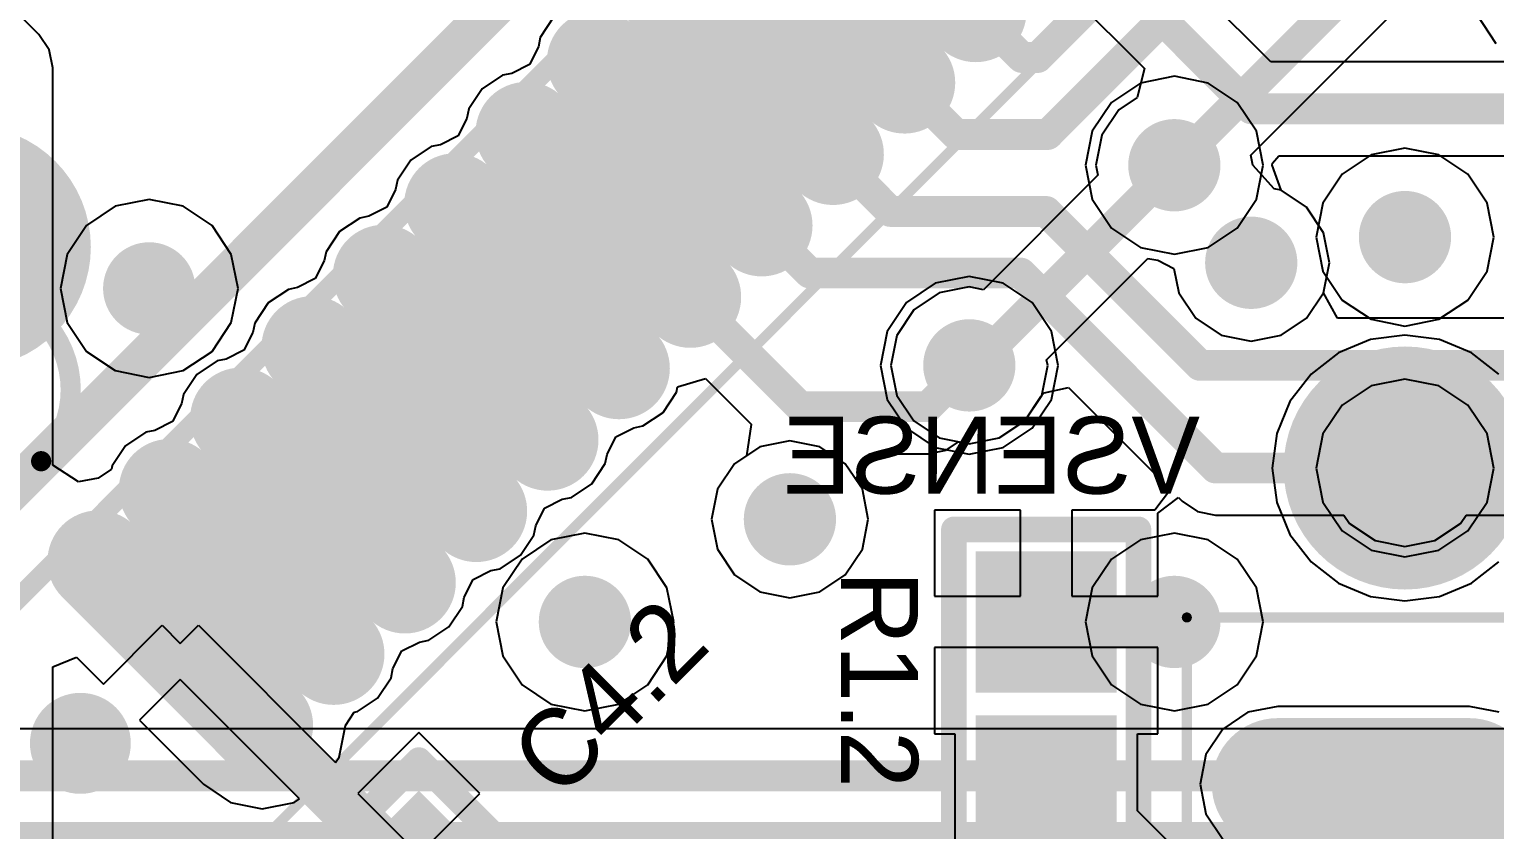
# Model space of a CAD drawing. Header units: millimetres. Extents: x 0.3 to 2.93, y 1.33 to 2.08.
# Drawn here: x 1.0216 to 1.3075, y 1.4695 to 1.6255 of the extents above; entities that cross this region are included whole.
import ezdxf

# ---------------------------------------------------------------- set-up
doc = ezdxf.new("R2010")
doc.units = ezdxf.units.MM
doc.header["$MEASUREMENT"] = 0
for name, color, linetype in [('BottomLayer', 5, 'Continuous'), ('BottomOverlay', 54, 'Continuous'), ('BottomPaste', 16, 'Continuous'), ('BottomSolder', 6, 'Continuous'), ('Mechanical13', 56, 'Continuous'), ('Mechanical15', 56, 'Continuous'), ('MidLayer1', 16, 'Continuous'), ('MidLayer2', 76, 'Continuous'), ('MultiLayer', 9, 'Continuous'), ('TopLayer', 1, 'Continuous'), ('TopOverlay', 2, 'Continuous'), ('TopPaste', 8, 'Continuous'), ('TopSolder', 216, 'Continuous'), ('ViaHoleLayer', 16, 'Continuous')]:
    doc.layers.add(name, color=color, linetype=linetype)

# ---------------------------------------------------------------- blocks, each defined once
blk = doc.blocks.new('TSOP65P640X120_8N_87')
at = {"layer": 'Mechanical15', "const_width": 0.00197}
for points in [[(0.15256, 0.07087), (0.15256, -0.07087)], [(0.15256, -0.07087), (-0.15256, -0.07087)]]:
    blk.add_lwpolyline(points, dxfattribs=at)
at = {"layer": 'Mechanical15', "const_width": 0.000984}
blk.add_lwpolyline([(0.15207, -0.07087, 1), (0.15305, -0.07087, 1)], format="xyb", close=True, dxfattribs=at)
blk.add_lwpolyline([(0.15207, -0.07087, 1), (0.15305, -0.07087, 1)], format="xyb", close=True, dxfattribs=at)
at = {"layer": 'TopLayer', "const_width": 0.01772}
blk.add_lwpolyline([(0.09744, -0.03839), (0.13484, -0.03839)], dxfattribs=at)
at = {"layer": 'TopLayer', "const_width": 0.00886}
for points in [[(0.09301, -0.03839, 1), (0.10187, -0.03839, 1)], [(0.13041, -0.03839, 1), (0.13927, -0.03839, 1)]]:
    blk.add_lwpolyline(points, format="xyb", close=True, dxfattribs=at)
at = {"layer": 'TopPaste', "const_width": 0.01372}
blk.add_lwpolyline([(0.09744, -0.03839), (0.13484, -0.03839)], dxfattribs=at)
at = {"layer": 'TopPaste', "const_width": 0.00686}
for points in [[(0.09401, -0.03839, 1), (0.10087, -0.03839, 1)], [(0.13141, -0.03839, 1), (0.13827, -0.03839, 1)]]:
    blk.add_lwpolyline(points, format="xyb", close=True, dxfattribs=at)
at = {"layer": 'TopSolder', "const_width": 0.02572}
blk.add_lwpolyline([(0.09744, -0.03839), (0.13484, -0.03839)], dxfattribs=at)
at = {"layer": 'TopSolder', "const_width": 0.01286}
for points in [[(0.09101, -0.03839, 1), (0.10387, -0.03839, 1)], [(0.12841, -0.03839, 1), (0.14127, -0.03839, 1)]]:
    blk.add_lwpolyline(points, format="xyb", close=True, dxfattribs=at)
blk = doc.blocks.new('0402_89')
at = {"layer": 'TopLayer'}
for points in [[(-0.01181, -0.01181), (0.01181, -0.01181), (-0.01181, 0.01181), (0.01181, 0.01181)], [(0.02016, -0.01181), (0.04378, -0.01181), (0.02016, 0.01181), (0.04378, 0.01181)]]:
    blk.add_solid(points, dxfattribs=at)
at = {"layer": 'TopOverlay', "const_width": 0.005}
for points in [[(-0.018, 0.018), (-0.018, -0.018)], [(-0.018, 0.018), (0.05, 0.018)], [(0.05, 0.018), (0.05, -0.018)], [(-0.018, -0.018), (0.05, -0.018)]]:
    blk.add_lwpolyline(points, dxfattribs=at)
at = {"layer": 'TopOverlay', "const_width": 0.0025}
for points in [[(-0.01925, 0.018, 1), (-0.01675, 0.018, 1)], [(-0.01925, 0.018, 1), (-0.01675, 0.018, 1)], [(0.04875, 0.018, 1), (0.05125, 0.018, 1)], [(0.04875, 0.018, 1), (0.05125, 0.018, 1)], [(-0.01925, -0.018, 1), (-0.01675, -0.018, 1)], [(-0.01925, -0.018, 1), (-0.01675, -0.018, 1)], [(0.04875, -0.018, 1), (0.05125, -0.018, 1)], [(0.04875, -0.018, 1), (0.05125, -0.018, 1)]]:
    blk.add_lwpolyline(points, format="xyb", close=True, dxfattribs=at)
at = {"layer": 'TopPaste'}
for points in [[(-0.00981, -0.00981), (0.00981, -0.00981), (-0.00981, 0.00981), (0.00981, 0.00981)], [(0.02216, -0.00981), (0.04178, -0.00981), (0.02216, 0.00981), (0.04178, 0.00981)]]:
    blk.add_solid(points, dxfattribs=at)
at = {"layer": 'TopSolder'}
for points in [[(-0.01378, -0.01378), (0.01378, -0.01378), (-0.01378, 0.01378), (0.01378, 0.01378)], [(0.01819, -0.01378), (0.04575, -0.01378), (0.01819, 0.01378), (0.04575, 0.01378)]]:
    blk.add_solid(points, dxfattribs=at)
blk = doc.blocks.new('TSQFP50P900X900X160_48N_103')
at = {"layer": 'Mechanical13', "const_width": 0.00394}
blk.add_lwpolyline([(-0.1378, 0.1378), (-0.1378, -0.1378)], dxfattribs=at)
at = {"layer": 'Mechanical13'}
for points, const_width in [([(-0.08268, 0.10236, 1), (-0.12205, 0.10236, 1)], 0.00394), ([(-0.12303, 0.10236, 1), (-0.12106, 0.10236, 1)], 0.00197)]:
    blk.add_lwpolyline(points, format="xyb", close=True, dxfattribs=dict(at, const_width=const_width))
at = {"layer": 'Mechanical15', "const_width": 0.00197}
blk.add_lwpolyline([(-0.20472, 0.20472), (-0.20472, -0.20472)], dxfattribs=at)
at = {"layer": 'TopLayer', "const_width": 0.01181}
for points in [[(-0.18898, 0.10827), (-0.1437, 0.10827)], [(-0.18898, 0.08858), (-0.1437, 0.08858)], [(-0.18898, 0.0689), (-0.1437, 0.0689)], [(-0.18898, 0.04921), (-0.1437, 0.04921)], [(-0.18898, 0.02953), (-0.1437, 0.02953)], [(-0.18898, 0.00984), (-0.1437, 0.00984)], [(-0.18898, -0.00984), (-0.1437, -0.00984)], [(-0.18898, -0.02953), (-0.1437, -0.02953)], [(-0.18898, -0.04921), (-0.1437, -0.04921)], [(-0.18898, -0.0689), (-0.1437, -0.0689)], [(-0.18898, -0.08858), (-0.1437, -0.08858)]]:
    blk.add_lwpolyline(points, dxfattribs=at)
at = {"layer": 'TopLayer', "const_width": 0.00591}
for points in [[(-0.19193, 0.10827, 1), (-0.18602, 0.10827, 1)], [(-0.14665, 0.10827, 1), (-0.14075, 0.10827, 1)], [(-0.19193, 0.08858, 1), (-0.18602, 0.08858, 1)], [(-0.14665, 0.08858, 1), (-0.14075, 0.08858, 1)], [(-0.19193, 0.0689, 1), (-0.18602, 0.0689, 1)], [(-0.14665, 0.0689, 1), (-0.14075, 0.0689, 1)], [(-0.19193, 0.04921, 1), (-0.18602, 0.04921, 1)], [(-0.14665, 0.04921, 1), (-0.14075, 0.04921, 1)], [(-0.19193, 0.02953, 1), (-0.18602, 0.02953, 1)], [(-0.14665, 0.02953, 1), (-0.14075, 0.02953, 1)], [(-0.19193, 0.00984, 1), (-0.18602, 0.00984, 1)], [(-0.14665, 0.00984, 1), (-0.14075, 0.00984, 1)], [(-0.19193, -0.00984, 1), (-0.18602, -0.00984, 1)], [(-0.14665, -0.00984, 1), (-0.14075, -0.00984, 1)], [(-0.19193, -0.02953, 1), (-0.18602, -0.02953, 1)], [(-0.14665, -0.02953, 1), (-0.14075, -0.02953, 1)], [(-0.19193, -0.04921, 1), (-0.18602, -0.04921, 1)], [(-0.19193, -0.0689, 1), (-0.18602, -0.0689, 1)], [(-0.19193, -0.08858, 1), (-0.18602, -0.08858, 1)]]:
    blk.add_lwpolyline(points, format="xyb", close=True, dxfattribs=at)
at = {"layer": 'TopOverlay'}
for points, const_width in [([(-0.16142, 0.13583, 1), (-0.17126, 0.13583, 1)], 0.00984), ([(-0.17372, 0.13583, 1), (-0.1688, 0.13583, 1)], 0.00492), ([(-0.16388, 0.13583, 1), (-0.15896, 0.13583, 1)], 0.00492), ([(-0.07087, 0.08268, 1), (-0.09449, 0.08268, 1)], 0.02362), ([(-0.10039, 0.08268, 1), (-0.08858, 0.08268, 1)], 0.01181)]:
    blk.add_lwpolyline(points, format="xyb", close=True, dxfattribs=dict(at, const_width=const_width))
at = {"layer": 'TopOverlay', "const_width": 0.00787}
blk.add_lwpolyline([(-0.12205, 0.12205), (-0.12205, -0.12205)], dxfattribs=at)
at = {"layer": 'TopPaste', "const_width": 0.00781}
for points in [[(-0.18898, 0.10827), (-0.1437, 0.10827)], [(-0.18898, 0.08858), (-0.1437, 0.08858)], [(-0.18898, 0.0689), (-0.1437, 0.0689)], [(-0.18898, 0.04921), (-0.1437, 0.04921)], [(-0.18898, 0.02953), (-0.1437, 0.02953)], [(-0.18898, 0.00984), (-0.1437, 0.00984)], [(-0.18898, -0.00984), (-0.1437, -0.00984)], [(-0.18898, -0.02953), (-0.1437, -0.02953)], [(-0.18898, -0.04921), (-0.1437, -0.04921)], [(-0.18898, -0.0689), (-0.1437, -0.0689)], [(-0.18898, -0.08858), (-0.1437, -0.08858)]]:
    blk.add_lwpolyline(points, dxfattribs=at)
at = {"layer": 'TopPaste', "const_width": 0.00391}
for points in [[(-0.19093, 0.10827, 1), (-0.18702, 0.10827, 1)], [(-0.14565, 0.10827, 1), (-0.14175, 0.10827, 1)], [(-0.19093, 0.08858, 1), (-0.18702, 0.08858, 1)], [(-0.14565, 0.08858, 1), (-0.14175, 0.08858, 1)], [(-0.19093, 0.0689, 1), (-0.18702, 0.0689, 1)], [(-0.14565, 0.0689, 1), (-0.14175, 0.0689, 1)], [(-0.19093, 0.04921, 1), (-0.18702, 0.04921, 1)], [(-0.14565, 0.04921, 1), (-0.14175, 0.04921, 1)], [(-0.19093, 0.02953, 1), (-0.18702, 0.02953, 1)], [(-0.14565, 0.02953, 1), (-0.14175, 0.02953, 1)], [(-0.19093, 0.00984, 1), (-0.18702, 0.00984, 1)], [(-0.14565, 0.00984, 1), (-0.14175, 0.00984, 1)], [(-0.19093, -0.00984, 1), (-0.18702, -0.00984, 1)], [(-0.14565, -0.00984, 1), (-0.14175, -0.00984, 1)], [(-0.19093, -0.02953, 1), (-0.18702, -0.02953, 1)], [(-0.14565, -0.02953, 1), (-0.14175, -0.02953, 1)], [(-0.19093, -0.04921, 1), (-0.18702, -0.04921, 1)], [(-0.19093, -0.0689, 1), (-0.18702, -0.0689, 1)], [(-0.19093, -0.08858, 1), (-0.18702, -0.08858, 1)]]:
    blk.add_lwpolyline(points, format="xyb", close=True, dxfattribs=at)
at = {"layer": 'TopSolder', "const_width": 0.01981}
for points in [[(-0.18898, 0.10827), (-0.1437, 0.10827)], [(-0.18898, 0.08858), (-0.1437, 0.08858)], [(-0.18898, 0.0689), (-0.1437, 0.0689)], [(-0.18898, 0.04921), (-0.1437, 0.04921)], [(-0.18898, 0.02953), (-0.1437, 0.02953)], [(-0.18898, 0.00984), (-0.1437, 0.00984)], [(-0.18898, -0.00984), (-0.1437, -0.00984)], [(-0.18898, -0.02953), (-0.1437, -0.02953)], [(-0.18898, -0.04921), (-0.1437, -0.04921)], [(-0.18898, -0.0689), (-0.1437, -0.0689)], [(-0.18898, -0.08858), (-0.1437, -0.08858)]]:
    blk.add_lwpolyline(points, dxfattribs=at)
at = {"layer": 'TopSolder', "const_width": 0.00991}
for points in [[(-0.19393, 0.10827, 1), (-0.18402, 0.10827, 1)], [(-0.14865, 0.10827, 1), (-0.13875, 0.10827, 1)], [(-0.19393, 0.08858, 1), (-0.18402, 0.08858, 1)], [(-0.14865, 0.08858, 1), (-0.13875, 0.08858, 1)], [(-0.19393, 0.0689, 1), (-0.18402, 0.0689, 1)], [(-0.14865, 0.0689, 1), (-0.13875, 0.0689, 1)], [(-0.19393, 0.04921, 1), (-0.18402, 0.04921, 1)], [(-0.14865, 0.04921, 1), (-0.13875, 0.04921, 1)], [(-0.19393, 0.02953, 1), (-0.18402, 0.02953, 1)], [(-0.14865, 0.02953, 1), (-0.13875, 0.02953, 1)], [(-0.19393, 0.00984, 1), (-0.18402, 0.00984, 1)], [(-0.14865, 0.00984, 1), (-0.13875, 0.00984, 1)], [(-0.19393, -0.00984, 1), (-0.18402, -0.00984, 1)], [(-0.14865, -0.00984, 1), (-0.13875, -0.00984, 1)], [(-0.19393, -0.02953, 1), (-0.18402, -0.02953, 1)], [(-0.14865, -0.02953, 1), (-0.13875, -0.02953, 1)], [(-0.19393, -0.04921, 1), (-0.18402, -0.04921, 1)], [(-0.14865, -0.04921, 1), (-0.13875, -0.04921, 1)], [(-0.19393, -0.0689, 1), (-0.18402, -0.0689, 1)], [(-0.19393, -0.08858, 1), (-0.18402, -0.08858, 1)]]:
    blk.add_lwpolyline(points, format="xyb", close=True, dxfattribs=at)
blk = doc.blocks.new('T____P_____T______1___B_126')
at = {"layer": 'BottomLayer', "const_width": 0.01969}
blk.add_lwpolyline([(-0.00984, 0, 1), (0.00984, 0, 1)], format="xyb", close=True, dxfattribs=at)
at = {"layer": 'BottomPaste', "const_width": 0.01768}
blk.add_lwpolyline([(-0.00884, 0, 1), (0.00884, 0, 1)], format="xyb", close=True, dxfattribs=at)
at = {"layer": 'BottomSolder', "const_width": 0.02369}
blk.add_lwpolyline([(-0.01184, 0, 1), (0.01184, 0, 1)], format="xyb", close=True, dxfattribs=at)
blk = doc.blocks.new('0402_143')
at = {"layer": 'TopLayer'}
for points in [[(-0.01181, -0.01181), (0.01181, -0.01181), (-0.01181, 0.01181), (0.01181, 0.01181)], [(0.02016, -0.01181), (0.04378, -0.01181), (0.02016, 0.01181), (0.04378, 0.01181)]]:
    blk.add_solid(points, dxfattribs=at)
at = {"layer": 'TopOverlay', "const_width": 0.005}
for points in [[(0.05, 0.018), (-0.018, 0.018)], [(-0.018, -0.018), (-0.018, 0.018)], [(0.05, -0.018), (0.05, 0.018)], [(0.05, -0.018), (-0.018, -0.018)]]:
    blk.add_lwpolyline(points, dxfattribs=at)
at = {"layer": 'TopOverlay', "const_width": 0.0025}
for points in [[(-0.01925, 0.018, 1), (-0.01675, 0.018, 1)], [(-0.01925, 0.018, 1), (-0.01675, 0.018, 1)], [(0.04875, 0.018, 1), (0.05125, 0.018, 1)], [(0.04875, 0.018, 1), (0.05125, 0.018, 1)], [(-0.01925, -0.018, 1), (-0.01675, -0.018, 1)], [(-0.01925, -0.018, 1), (-0.01675, -0.018, 1)], [(0.04875, -0.018, 1), (0.05125, -0.018, 1)], [(0.04875, -0.018, 1), (0.05125, -0.018, 1)]]:
    blk.add_lwpolyline(points, format="xyb", close=True, dxfattribs=at)
at = {"layer": 'TopPaste'}
for points in [[(-0.00981, -0.00981), (0.00981, -0.00981), (-0.00981, 0.00981), (0.00981, 0.00981)], [(0.02216, -0.00981), (0.04178, -0.00981), (0.02216, 0.00981), (0.04178, 0.00981)]]:
    blk.add_solid(points, dxfattribs=at)
at = {"layer": 'TopSolder'}
for points in [[(-0.01378, -0.01378), (0.01378, -0.01378), (-0.01378, 0.01378), (0.01378, 0.01378)], [(0.01819, -0.01378), (0.04575, -0.01378), (0.01819, 0.01378), (0.04575, 0.01378)]]:
    blk.add_solid(points, dxfattribs=at)

msp = doc.modelspace()

# ---------------------------------------------------------------- linework, layer by layer
at = {"layer": 'BottomLayer'}
for p, q in [((1.2638, 1.61918), (1.17063, 1.71234)), ((1.15351, 1.70351), (1.23916, 1.61786)), ((1.34631, 1.61918), (1.2638, 1.61918)), ((1.23916, 1.61786), (1.23774, 1.61221)), ((1.23419, 1.60983), (1.23087, 1.60487)), ((1.23774, 1.61221), (1.23419, 1.60983)), ((1.23087, 1.60487), (1.22971, 1.59901)), ((1.22971, 1.59901), (1.23009, 1.59708)), ((1.26406, 1.59903), (1.26415, 1.5994)), ((1.26585, 1.59413), (1.26406, 1.59903)), ((1.26415, 1.5994), (1.2654, 1.60082)), ((1.2654, 1.60082), (1.66318, 1.60082)), ((1.23009, 1.59708), (1.20775, 1.57475)), ((1.27081, 1.59081), (1.26585, 1.59413)), ((1.27413, 1.58585), (1.27081, 1.59081)), ((1.27529, 1.58), (1.27413, 1.58585)), ((1.22007, 1.56111), (1.23982, 1.58086)), ((1.23982, 1.58086), (1.24175, 1.58052)), ((1.24175, 1.58052), (1.24493, 1.57889)), ((1.24493, 1.57889), (1.24587, 1.57415)), ((1.27413, 1.57415), (1.27529, 1.58)), ((1.205, 1.57529), (1.19915, 1.57413)), ((1.20775, 1.57475), (1.205, 1.57529)), ((1.19915, 1.57413), (1.19419, 1.57081)), ((1.24587, 1.57415), (1.24919, 1.56919)), ((1.27081, 1.56919), (1.27413, 1.57415)), ((1.19419, 1.57081), (1.19087, 1.56585)), ((1.24919, 1.56919), (1.25415, 1.56587)), ((1.26585, 1.56587), (1.27081, 1.56919)), ((1.19087, 1.56585), (1.18971, 1.56)), ((1.25415, 1.56587), (1.26, 1.56471)), ((1.26, 1.56471), (1.26585, 1.56587)), ((1.28329, 1.56502), (1.27705, 1.56244)), ((1.29, 1.56591), (1.28329, 1.56502)), ((1.29671, 1.56502), (1.29, 1.56591)), ((1.30295, 1.56244), (1.29671, 1.56502)), ((1.22029, 1.56), (1.22007, 1.56111)), ((1.27705, 1.56244), (1.27168, 1.55832)), ((1.30832, 1.55832), (1.30295, 1.56244)), ((1.18971, 1.56), (1.19087, 1.55415)), ((1.21913, 1.55415), (1.22029, 1.56)), ((1.27168, 1.55832), (1.26756, 1.55295)), ((1.19087, 1.55415), (1.19419, 1.54919)), ((1.21581, 1.54919), (1.21913, 1.55415)), ((1.26756, 1.55295), (1.26498, 1.54671)), ((1.19419, 1.54919), (1.19915, 1.54587)), ((1.21085, 1.54587), (1.21581, 1.54919)), ((1.26498, 1.54671), (1.26409, 1.54)), ((1.16415, 1.54413), (1.15919, 1.54081)), ((1.17, 1.54529), (1.16415, 1.54413)), ((1.17585, 1.54413), (1.17, 1.54529)), ((1.18081, 1.54081), (1.17585, 1.54413)), ((1.19915, 1.54587), (1.205, 1.54471)), ((1.205, 1.54471), (1.21085, 1.54587)), ((1.15919, 1.54081), (1.15587, 1.53585)), ((1.18413, 1.53585), (1.18081, 1.54081)), ((1.26409, 1.54), (1.26498, 1.53329)), ((1.15587, 1.53585), (1.15471, 1.53)), ((1.18529, 1.53), (1.18413, 1.53585)), ((1.26498, 1.53329), (1.26756, 1.52705)), ((1.15471, 1.53), (1.15587, 1.52415)), ((1.18413, 1.52415), (1.18529, 1.53)), ((1.26756, 1.52705), (1.27168, 1.52168)), ((1.15587, 1.52415), (1.15919, 1.51919)), ((1.18081, 1.51919), (1.18413, 1.52415)), ((1.27168, 1.52168), (1.27705, 1.51756)), ((1.30295, 1.51756), (1.30832, 1.52168)), ((1.15919, 1.51919), (1.16415, 1.51587)), ((1.17585, 1.51587), (1.18081, 1.51919)), ((1.16415, 1.51587), (1.17, 1.51471)), ((1.17, 1.51471), (1.17585, 1.51587)), ((1.27705, 1.51756), (1.28329, 1.51498)), ((1.29671, 1.51498), (1.30295, 1.51756)), ((1.28329, 1.51498), (1.29, 1.51409)), ((1.29, 1.51409), (1.29671, 1.51498)), ((1.4262, 1.48918), (0.9938, 1.48918))]:
    msp.add_line(p, q, dxfattribs=at)
at = {"layer": 'BottomLayer', "const_width": 0.006}
for points in [[(1.16, 1.71), (1.26, 1.61)], [(1.26, 1.61), (1.72288, 1.61)], [(1.20599, 1.56), (1.245, 1.59901)], [(1.205, 1.56), (1.20599, 1.56)], [(0.99, 1.48), (1.43, 1.48)], [(0.982, 1.468), (1.47, 1.468)]]:
    msp.add_lwpolyline(points, dxfattribs=at)
at = {"layer": 'BottomLayer'}
for points, const_width in [([(1.2585, 1.61, 1), (1.2615, 1.61, 1)], 0.003), ([(1.2585, 1.61, 1), (1.2615, 1.61, 1)], 0.003), ([(1.2405, 1.59901, 1), (1.2495, 1.59901, 1)], 0.009), ([(1.2435, 1.59901, 1), (1.2465, 1.59901, 1)], 0.003), ([(1.2855, 1.585, 1), (1.2945, 1.585, 1)], 0.009), ([(1.2555, 1.58, 1), (1.2645, 1.58, 1)], 0.009), ([(1.0405, 1.575, 1), (1.0495, 1.575, 1)], 0.009), ([(1.2005, 1.56, 1), (1.2095, 1.56, 1)], 0.009), ([(1.2035, 1.56, 1), (1.2065, 1.56, 1)], 0.003), ([(1.20449, 1.56, 1), (1.20749, 1.56, 1)], 0.003), ([(1.20449, 1.56, 1), (1.20749, 1.56, 1)], 0.003), ([(1.2855, 1.54, 1), (1.2945, 1.54, 1)], 0.009), ([(1.1655, 1.53, 1), (1.1745, 1.53, 1)], 0.009), ([(1.1255, 1.51, 1), (1.1345, 1.51, 1)], 0.009), ([(1.2405, 1.51, 1), (1.2495, 1.51, 1)], 0.009)]:
    msp.add_lwpolyline(points, format="xyb", close=True, dxfattribs=dict(at, const_width=const_width))
at = {"layer": 'MidLayer1'}
for p, q in [((1.30399, 1.62837), (1.30774, 1.62274)), ((1.245, 1.61635), (1.23837, 1.61503)), ((1.25163, 1.61503), (1.245, 1.61635)), ((1.23837, 1.61503), (1.23274, 1.61127)), ((1.25726, 1.61127), (1.25163, 1.61503)), ((1.23274, 1.61127), (1.22899, 1.60565)), ((1.26101, 1.60565), (1.25726, 1.61127)), ((1.22899, 1.60565), (1.22767, 1.59901)), ((1.26233, 1.59901), (1.26101, 1.60565)), ((1.28337, 1.60101), (1.27774, 1.59726)), ((1.29, 1.60233), (1.28337, 1.60101)), ((1.29663, 1.60101), (1.29, 1.60233)), ((1.30226, 1.59726), (1.29663, 1.60101)), ((1.22767, 1.59901), (1.22899, 1.59238)), ((1.26101, 1.59238), (1.26233, 1.59901)), ((1.27774, 1.59726), (1.27399, 1.59163)), ((1.30601, 1.59163), (1.30226, 1.59726)), ((1.03837, 1.59101), (1.03274, 1.58726)), ((1.045, 1.59233), (1.03837, 1.59101)), ((1.05163, 1.59101), (1.045, 1.59233)), ((1.05726, 1.58726), (1.05163, 1.59101)), ((1.22899, 1.59238), (1.23274, 1.58676)), ((1.25726, 1.58676), (1.26101, 1.59238)), ((1.27399, 1.59163), (1.27267, 1.585)), ((1.30733, 1.585), (1.30601, 1.59163)), ((1.03274, 1.58726), (1.02899, 1.58163)), ((1.06101, 1.58163), (1.05726, 1.58726)), ((1.23274, 1.58676), (1.23837, 1.583)), ((1.25163, 1.583), (1.25726, 1.58676)), ((1.27267, 1.585), (1.27399, 1.57837)), ((1.30601, 1.57837), (1.30733, 1.585)), ((1.02899, 1.58163), (1.02767, 1.575)), ((1.06233, 1.575), (1.06101, 1.58163)), ((1.23837, 1.583), (1.245, 1.58168)), ((1.245, 1.58168), (1.25163, 1.583)), ((1.27399, 1.57837), (1.27774, 1.57274)), ((1.30226, 1.57274), (1.30601, 1.57837)), ((1.19837, 1.57601), (1.19274, 1.57226)), ((1.205, 1.57733), (1.19837, 1.57601)), ((1.21163, 1.57601), (1.205, 1.57733)), ((1.21726, 1.57226), (1.21163, 1.57601)), ((1.02767, 1.575), (1.02899, 1.56837)), ((1.06101, 1.56837), (1.06233, 1.575)), ((1.27774, 1.57274), (1.28337, 1.56899)), ((1.29663, 1.56899), (1.30226, 1.57274)), ((1.19274, 1.57226), (1.18899, 1.56663)), ((1.22101, 1.56663), (1.21726, 1.57226)), ((1.02899, 1.56837), (1.03274, 1.56274)), ((1.05726, 1.56274), (1.06101, 1.56837)), ((1.28337, 1.56899), (1.29, 1.56767)), ((1.29, 1.56767), (1.29663, 1.56899)), ((1.18899, 1.56663), (1.18767, 1.56)), ((1.22233, 1.56), (1.22101, 1.56663)), ((1.03274, 1.56274), (1.03837, 1.55899)), ((1.05163, 1.55899), (1.05726, 1.56274)), ((1.03837, 1.55899), (1.045, 1.55767)), ((1.045, 1.55767), (1.05163, 1.55899)), ((1.18767, 1.56), (1.18899, 1.55337)), ((1.22101, 1.55337), (1.22233, 1.56)), ((1.28337, 1.55601), (1.27774, 1.55226)), ((1.29, 1.55733), (1.28337, 1.55601)), ((1.29663, 1.55601), (1.29, 1.55733)), ((1.30226, 1.55226), (1.29663, 1.55601)), ((1.18899, 1.55337), (1.19274, 1.54774)), ((1.21726, 1.54774), (1.22101, 1.55337)), ((1.27774, 1.55226), (1.27399, 1.54663)), ((1.30601, 1.54663), (1.30226, 1.55226)), ((1.19274, 1.54774), (1.19837, 1.54399)), ((1.21163, 1.54399), (1.21726, 1.54774)), ((1.19837, 1.54399), (1.205, 1.54267)), ((1.205, 1.54267), (1.21163, 1.54399)), ((1.27399, 1.54663), (1.27267, 1.54)), ((1.30733, 1.54), (1.30601, 1.54663)), ((1.27267, 1.54), (1.27399, 1.53337)), ((1.30601, 1.53337), (1.30733, 1.54)), ((1.27399, 1.53337), (1.27774, 1.52774)), ((1.30226, 1.52774), (1.30601, 1.53337)), ((1.13, 1.52733), (1.12337, 1.52601)), ((1.13663, 1.52601), (1.13, 1.52733)), ((1.245, 1.52733), (1.23837, 1.52601)), ((1.25163, 1.52601), (1.245, 1.52733)), ((1.27774, 1.52774), (1.28337, 1.52399)), ((1.29663, 1.52399), (1.30226, 1.52774)), ((1.12337, 1.52601), (1.11774, 1.52226)), ((1.14226, 1.52226), (1.13663, 1.52601)), ((1.23837, 1.52601), (1.23274, 1.52226)), ((1.25726, 1.52226), (1.25163, 1.52601)), ((1.28337, 1.52399), (1.29, 1.52267)), ((1.29, 1.52267), (1.29663, 1.52399)), ((1.11774, 1.52226), (1.11399, 1.51663)), ((1.14601, 1.51663), (1.14226, 1.52226)), ((1.23274, 1.52226), (1.22899, 1.51663)), ((1.26101, 1.51663), (1.25726, 1.52226)), ((1.11399, 1.51663), (1.11267, 1.51)), ((1.14733, 1.51), (1.14601, 1.51663)), ((1.22899, 1.51663), (1.22767, 1.51)), ((1.26233, 1.51), (1.26101, 1.51663)), ((1.11267, 1.51), (1.11399, 1.50337)), ((1.14601, 1.50337), (1.14733, 1.51)), ((1.22767, 1.51), (1.22899, 1.50337)), ((1.26101, 1.50337), (1.26233, 1.51)), ((1.11399, 1.50337), (1.11774, 1.49774)), ((1.14226, 1.49774), (1.14601, 1.50337)), ((1.22899, 1.50337), (1.23274, 1.49774)), ((1.25726, 1.49774), (1.26101, 1.50337)), ((1.11774, 1.49774), (1.12337, 1.49399)), ((1.13663, 1.49399), (1.14226, 1.49774)), ((1.23274, 1.49774), (1.23837, 1.49399)), ((1.25163, 1.49399), (1.25726, 1.49774)), ((1.12337, 1.49399), (1.13, 1.49267)), ((1.13, 1.49267), (1.13663, 1.49399)), ((1.23837, 1.49399), (1.245, 1.49267)), ((1.245, 1.49267), (1.25163, 1.49399))]:
    msp.add_line(p, q, dxfattribs=at)
at = {"layer": 'MidLayer1', "const_width": 0.009}
for points in [[(1.2405, 1.59901, 1), (1.2495, 1.59901, 1)], [(1.2855, 1.585, 1), (1.2945, 1.585, 1)], [(1.2555, 1.58, 1), (1.2645, 1.58, 1)], [(1.0405, 1.575, 1), (1.0495, 1.575, 1)], [(1.2005, 1.56, 1), (1.2095, 1.56, 1)], [(1.2855, 1.54, 1), (1.2945, 1.54, 1)], [(1.1655, 1.53, 1), (1.1745, 1.53, 1)], [(1.1255, 1.51, 1), (1.1345, 1.51, 1)], [(1.2405, 1.51, 1), (1.2495, 1.51, 1)]]:
    msp.add_lwpolyline(points, format="xyb", close=True, dxfattribs=at)
at = {"layer": 'MidLayer2'}
for p, q in [((1.30399, 1.62837), (1.30774, 1.62274)), ((1.245, 1.61635), (1.23837, 1.61503)), ((1.25163, 1.61503), (1.245, 1.61635)), ((1.23837, 1.61503), (1.23274, 1.61127)), ((1.25726, 1.61127), (1.25163, 1.61503)), ((1.23274, 1.61127), (1.22899, 1.60565)), ((1.26101, 1.60565), (1.25726, 1.61127)), ((1.22899, 1.60565), (1.22767, 1.59901)), ((1.26233, 1.59901), (1.26101, 1.60565)), ((1.28337, 1.60101), (1.27774, 1.59726)), ((1.29, 1.60233), (1.28337, 1.60101)), ((1.29663, 1.60101), (1.29, 1.60233)), ((1.30226, 1.59726), (1.29663, 1.60101)), ((1.22767, 1.59901), (1.22899, 1.59238)), ((1.26101, 1.59238), (1.26233, 1.59901)), ((1.27774, 1.59726), (1.27399, 1.59163)), ((1.30601, 1.59163), (1.30226, 1.59726)), ((1.03837, 1.59101), (1.03274, 1.58726)), ((1.045, 1.59233), (1.03837, 1.59101)), ((1.05163, 1.59101), (1.045, 1.59233)), ((1.05726, 1.58726), (1.05163, 1.59101)), ((1.22899, 1.59238), (1.23274, 1.58676)), ((1.25726, 1.58676), (1.26101, 1.59238)), ((1.27399, 1.59163), (1.27267, 1.585)), ((1.30733, 1.585), (1.30601, 1.59163)), ((1.03274, 1.58726), (1.02899, 1.58163)), ((1.06101, 1.58163), (1.05726, 1.58726)), ((1.23274, 1.58676), (1.23837, 1.583)), ((1.25163, 1.583), (1.25726, 1.58676)), ((1.27267, 1.585), (1.27399, 1.57837)), ((1.30601, 1.57837), (1.30733, 1.585)), ((1.02899, 1.58163), (1.02767, 1.575)), ((1.06233, 1.575), (1.06101, 1.58163)), ((1.23837, 1.583), (1.245, 1.58168)), ((1.245, 1.58168), (1.25163, 1.583)), ((1.27399, 1.57837), (1.27774, 1.57274)), ((1.30226, 1.57274), (1.30601, 1.57837)), ((1.19837, 1.57601), (1.19274, 1.57226)), ((1.205, 1.57733), (1.19837, 1.57601)), ((1.21163, 1.57601), (1.205, 1.57733)), ((1.21726, 1.57226), (1.21163, 1.57601)), ((1.02767, 1.575), (1.02899, 1.56837)), ((1.06101, 1.56837), (1.06233, 1.575)), ((1.27774, 1.57274), (1.28337, 1.56899)), ((1.29663, 1.56899), (1.30226, 1.57274)), ((1.19274, 1.57226), (1.18899, 1.56663)), ((1.22101, 1.56663), (1.21726, 1.57226)), ((1.02899, 1.56837), (1.03274, 1.56274)), ((1.05726, 1.56274), (1.06101, 1.56837)), ((1.28337, 1.56899), (1.29, 1.56767)), ((1.29, 1.56767), (1.29663, 1.56899)), ((1.18899, 1.56663), (1.18767, 1.56)), ((1.22233, 1.56), (1.22101, 1.56663)), ((1.03274, 1.56274), (1.03837, 1.55899)), ((1.05163, 1.55899), (1.05726, 1.56274)), ((1.03837, 1.55899), (1.045, 1.55767)), ((1.045, 1.55767), (1.05163, 1.55899)), ((1.18767, 1.56), (1.18899, 1.55337)), ((1.22101, 1.55337), (1.22233, 1.56)), ((1.28337, 1.55601), (1.27774, 1.55226)), ((1.29, 1.55733), (1.28337, 1.55601)), ((1.29663, 1.55601), (1.29, 1.55733)), ((1.30226, 1.55226), (1.29663, 1.55601)), ((1.18899, 1.55337), (1.19274, 1.54774)), ((1.21726, 1.54774), (1.22101, 1.55337)), ((1.27774, 1.55226), (1.27399, 1.54663)), ((1.30601, 1.54663), (1.30226, 1.55226)), ((1.19274, 1.54774), (1.19837, 1.54399)), ((1.21163, 1.54399), (1.21726, 1.54774)), ((1.19837, 1.54399), (1.205, 1.54267)), ((1.205, 1.54267), (1.21163, 1.54399)), ((1.27399, 1.54663), (1.27267, 1.54)), ((1.30733, 1.54), (1.30601, 1.54663)), ((1.27267, 1.54), (1.27399, 1.53337)), ((1.30601, 1.53337), (1.30733, 1.54)), ((1.27399, 1.53337), (1.27774, 1.52774)), ((1.30226, 1.52774), (1.30601, 1.53337)), ((1.13, 1.52733), (1.12337, 1.52601)), ((1.13663, 1.52601), (1.13, 1.52733)), ((1.245, 1.52733), (1.23837, 1.52601)), ((1.25163, 1.52601), (1.245, 1.52733)), ((1.27774, 1.52774), (1.28337, 1.52399)), ((1.29663, 1.52399), (1.30226, 1.52774)), ((1.12337, 1.52601), (1.11774, 1.52226)), ((1.14226, 1.52226), (1.13663, 1.52601)), ((1.23837, 1.52601), (1.23274, 1.52226)), ((1.25726, 1.52226), (1.25163, 1.52601)), ((1.28337, 1.52399), (1.29, 1.52267)), ((1.29, 1.52267), (1.29663, 1.52399)), ((1.11774, 1.52226), (1.11399, 1.51663)), ((1.14601, 1.51663), (1.14226, 1.52226)), ((1.23274, 1.52226), (1.22899, 1.51663)), ((1.26101, 1.51663), (1.25726, 1.52226)), ((1.11399, 1.51663), (1.11267, 1.51)), ((1.14733, 1.51), (1.14601, 1.51663)), ((1.22899, 1.51663), (1.22767, 1.51)), ((1.26233, 1.51), (1.26101, 1.51663)), ((1.11267, 1.51), (1.11399, 1.50337)), ((1.14601, 1.50337), (1.14733, 1.51)), ((1.22767, 1.51), (1.22899, 1.50337)), ((1.26101, 1.50337), (1.26233, 1.51)), ((1.11399, 1.50337), (1.11774, 1.49774)), ((1.14226, 1.49774), (1.14601, 1.50337)), ((1.22899, 1.50337), (1.23274, 1.49774)), ((1.25726, 1.49774), (1.26101, 1.50337)), ((1.11774, 1.49774), (1.12337, 1.49399)), ((1.13663, 1.49399), (1.14226, 1.49774)), ((1.23274, 1.49774), (1.23837, 1.49399)), ((1.25163, 1.49399), (1.25726, 1.49774)), ((1.12337, 1.49399), (1.13, 1.49267)), ((1.13, 1.49267), (1.13663, 1.49399)), ((1.23837, 1.49399), (1.245, 1.49267)), ((1.245, 1.49267), (1.25163, 1.49399))]:
    msp.add_line(p, q, dxfattribs=at)
at = {"layer": 'MidLayer2', "const_width": 0.009}
for points in [[(1.2405, 1.59901, 1), (1.2495, 1.59901, 1)], [(1.2855, 1.585, 1), (1.2945, 1.585, 1)], [(1.2555, 1.58, 1), (1.2645, 1.58, 1)], [(1.0405, 1.575, 1), (1.0495, 1.575, 1)], [(1.2005, 1.56, 1), (1.2095, 1.56, 1)], [(1.2855, 1.54, 1), (1.2945, 1.54, 1)], [(1.1655, 1.53, 1), (1.1745, 1.53, 1)], [(1.1255, 1.51, 1), (1.1345, 1.51, 1)], [(1.2405, 1.51, 1), (1.2495, 1.51, 1)]]:
    msp.add_lwpolyline(points, format="xyb", close=True, dxfattribs=at)
at = {"layer": 'MultiLayer', "const_width": 0.009}
for points in [[(1.2405, 1.59901, 1), (1.2495, 1.59901, 1)], [(1.2855, 1.585, 1), (1.2945, 1.585, 1)], [(1.2555, 1.58, 1), (1.2645, 1.58, 1)], [(1.0405, 1.575, 1), (1.0495, 1.575, 1)], [(1.2005, 1.56, 1), (1.2095, 1.56, 1)], [(1.2855, 1.54, 1), (1.2945, 1.54, 1)], [(1.1655, 1.53, 1), (1.1745, 1.53, 1)], [(1.1255, 1.51, 1), (1.1345, 1.51, 1)], [(1.2405, 1.51, 1), (1.2495, 1.51, 1)]]:
    msp.add_lwpolyline(points, format="xyb", close=True, dxfattribs=at)
at = {"layer": 'TopLayer'}
for p, q in [((1.02349, 1.62449), (0.96915, 1.67882)), ((1.25991, 1.60095), (1.32649, 1.66753)), ((1.12391, 1.62785), (1.12128, 1.62391)), ((1.02548, 1.62151), (1.02349, 1.62449)), ((1.12128, 1.62391), (1.12092, 1.62212)), ((1.02618, 1.618), (1.02548, 1.62151)), ((1.12092, 1.62212), (1.11917, 1.61867)), ((1.11917, 1.61867), (1.11572, 1.61692)), ((1.02618, 1.54058), (1.02618, 1.618)), ((1.11393, 1.61656), (1.10999, 1.61393)), ((1.11572, 1.61692), (1.11393, 1.61656)), ((1.10999, 1.61393), (1.10736, 1.60999)), ((1.10736, 1.60999), (1.107, 1.6082)), ((1.107, 1.6082), (1.10525, 1.60475)), ((1.10525, 1.60475), (1.1018, 1.603)), ((1.10001, 1.60264), (1.09607, 1.60001)), ((1.1018, 1.603), (1.10001, 1.60264)), ((1.09607, 1.60001), (1.09344, 1.59607)), ((1.26029, 1.59901), (1.25991, 1.60095)), ((1.26447, 1.5944), (1.26029, 1.59901)), ((1.09344, 1.59607), (1.09308, 1.59428)), ((1.09308, 1.59428), (1.09133, 1.59083)), ((1.26585, 1.59413), (1.26447, 1.5944)), ((1.27081, 1.59081), (1.26585, 1.59413)), ((1.09133, 1.59083), (1.08788, 1.58908)), ((1.27413, 1.58585), (1.27081, 1.59081)), ((1.08609, 1.58872), (1.08215, 1.58609)), ((1.08788, 1.58908), (1.08609, 1.58872)), ((1.08215, 1.58609), (1.07952, 1.58215)), ((1.27529, 1.58), (1.27413, 1.58585)), ((1.07952, 1.58215), (1.07916, 1.58036)), ((1.07916, 1.58036), (1.07741, 1.57691)), ((1.27413, 1.57415), (1.27529, 1.58)), ((1.07741, 1.57691), (1.07396, 1.57516)), ((1.07217, 1.5748), (1.06823, 1.57217)), ((1.07396, 1.57516), (1.07217, 1.5748)), ((1.27682, 1.56918), (1.27413, 1.57415)), ((1.06823, 1.57217), (1.0656, 1.56823)), ((1.0656, 1.56823), (1.06524, 1.56644)), ((1.32689, 1.56918), (1.27682, 1.56918)), ((1.06524, 1.56644), (1.06349, 1.56299)), ((1.06004, 1.56124), (1.05825, 1.56088)), ((1.06349, 1.56299), (1.06004, 1.56124)), ((1.05431, 1.55825), (1.05168, 1.55432)), ((1.05825, 1.56088), (1.05431, 1.55825)), ((1.14788, 1.55477), (1.14808, 1.55579)), ((1.14808, 1.55579), (1.15351, 1.55743)), ((1.15351, 1.55743), (1.16241, 1.54853)), ((1.21958, 1.55465), (1.22434, 1.55571)), ((1.22434, 1.55571), (1.24425, 1.5358)), ((1.05132, 1.55252), (1.04957, 1.54907)), ((1.05168, 1.55432), (1.05132, 1.55252)), ((1.14525, 1.55083), (1.14788, 1.55477)), ((1.21581, 1.54919), (1.21901, 1.55397)), ((1.21901, 1.55397), (1.21958, 1.55465)), ((1.14131, 1.5482), (1.14525, 1.55083)), ((1.04433, 1.54697), (1.04039, 1.54433)), ((1.04612, 1.54732), (1.04433, 1.54697)), ((1.04957, 1.54907), (1.04612, 1.54732)), ((1.13607, 1.54609), (1.13952, 1.54784)), ((1.13952, 1.54784), (1.14131, 1.5482)), ((1.16244, 1.54847), (1.16151, 1.54236)), ((1.16241, 1.54853), (1.16244, 1.54847)), ((1.21085, 1.54587), (1.21581, 1.54919)), ((1.04039, 1.54433), (1.03776, 1.5404)), ((1.13432, 1.54264), (1.13607, 1.54609)), ((1.20047, 1.54348), (1.20292, 1.54512)), ((1.20292, 1.54512), (1.205, 1.54471)), ((1.205, 1.54471), (1.21085, 1.54587)), ((1.13396, 1.54085), (1.13432, 1.54264)), ((1.16151, 1.54236), (1.15919, 1.54081)), ((1.18284, 1.53778), (1.18551, 1.54278)), ((1.18551, 1.54278), (1.19696, 1.54278)), ((1.19696, 1.54278), (1.20047, 1.54348)), ((1.03118, 1.53728), (1.02618, 1.54058)), ((1.03764, 1.53977), (1.03505, 1.53805)), ((1.03776, 1.5404), (1.03764, 1.53977)), ((1.13133, 1.53691), (1.13396, 1.54085)), ((1.15919, 1.54081), (1.15587, 1.53585)), ((1.03505, 1.53805), (1.03118, 1.53728)), ((1.12739, 1.53428), (1.13133, 1.53691)), ((1.15587, 1.53585), (1.15471, 1.53)), ((1.18413, 1.53585), (1.18284, 1.53778)), ((1.18529, 1.53), (1.18413, 1.53585)), ((1.24425, 1.5358), (1.24117, 1.53181)), ((1.12215, 1.53217), (1.1256, 1.53392)), ((1.1256, 1.53392), (1.12739, 1.53428)), ((1.24181, 1.53117), (1.2458, 1.53425)), ((1.2458, 1.53425), (1.24654, 1.53351)), ((1.24654, 1.53351), (1.24952, 1.53152)), ((1.1204, 1.52872), (1.12215, 1.53217)), ((1.15471, 1.53), (1.15587, 1.52415)), ((1.18413, 1.52415), (1.18529, 1.53)), ((1.215, 1.53181), (1.19819, 1.53181)), ((1.19819, 1.53181), (1.19819, 1.515)), ((1.215, 1.515), (1.215, 1.53181)), ((1.24117, 1.53181), (1.225, 1.53181)), ((1.225, 1.53181), (1.225, 1.515)), ((1.24181, 1.515), (1.24181, 1.53117)), ((1.24952, 1.53152), (1.25303, 1.53082)), ((1.25303, 1.53082), (1.27809, 1.53082)), ((1.27809, 1.53082), (1.27919, 1.52919)), ((1.30081, 1.52919), (1.30191, 1.53082)), ((1.30191, 1.53082), (1.33768, 1.53082)), ((1.11741, 1.52299), (1.12004, 1.52693)), ((1.12004, 1.52693), (1.1204, 1.52872)), ((1.27919, 1.52919), (1.28415, 1.52587)), ((1.29585, 1.52587), (1.30081, 1.52919)), ((1.15587, 1.52415), (1.15919, 1.51919)), ((1.18081, 1.51919), (1.18413, 1.52415)), ((1.28415, 1.52587), (1.29, 1.52471)), ((1.29, 1.52471), (1.29585, 1.52587)), ((1.11347, 1.52036), (1.11741, 1.52299)), ((1.10648, 1.51481), (1.10823, 1.51825)), ((1.10823, 1.51825), (1.11168, 1.52)), ((1.11168, 1.52), (1.11347, 1.52036)), ((1.15919, 1.51919), (1.16415, 1.51587)), ((1.17585, 1.51587), (1.18081, 1.51919)), ((1.16415, 1.51587), (1.17, 1.51471)), ((1.17, 1.51471), (1.17585, 1.51587)), ((1.10349, 1.50907), (1.10612, 1.51301)), ((1.10612, 1.51301), (1.10648, 1.51481)), ((1.19819, 1.515), (1.215, 1.515)), ((1.225, 1.515), (1.24181, 1.515)), ((1.03606, 1.49789), (1.04753, 1.50936)), ((1.04753, 1.50936), (1.05106, 1.50582)), ((1.05106, 1.50582), (1.0546, 1.50936)), ((1.0546, 1.50936), (1.08137, 1.48259)), ((1.09955, 1.50644), (1.10349, 1.50907)), ((1.09256, 1.50089), (1.09431, 1.50434)), ((1.09431, 1.50434), (1.09776, 1.50608)), ((1.09776, 1.50608), (1.09955, 1.50644)), ((1.22, 1.505), (1.19819, 1.505)), ((1.19819, 1.505), (1.19819, 1.48819)), ((1.24181, 1.505), (1.22, 1.505)), ((1.24181, 1.48819), (1.24181, 1.505)), ((1.02618, 1.50124), (1.0308, 1.50316)), ((1.02618, 1.4368), (1.02618, 1.50124)), ((1.0308, 1.50316), (1.03606, 1.49789)), ((1.05106, 1.49875), (1.04313, 1.49082)), ((1.0743, 1.47552), (1.05106, 1.49875)), ((1.08957, 1.49515), (1.0922, 1.49909)), ((1.0922, 1.49909), (1.09256, 1.50089)), ((1.08329, 1.48982), (1.08501, 1.4924)), ((1.08501, 1.4924), (1.08563, 1.49252)), ((1.08563, 1.49252), (1.08957, 1.49515)), ((1.25936, 1.49238), (1.25445, 1.4891)), ((1.26516, 1.49354), (1.25936, 1.49238)), ((1.30256, 1.49354), (1.26516, 1.49354)), ((1.30836, 1.49238), (1.30256, 1.49354)), ((1.04313, 1.49082), (1.0556, 1.47835)), ((1.08205, 1.48361), (1.08329, 1.48982)), ((1.09761, 1.48845), (1.08572, 1.47656)), ((1.10949, 1.47656), (1.09761, 1.48845)), ((1.19819, 1.48819), (1.20219, 1.48819)), ((1.20219, 1.48819), (1.20219, 1.46022)), ((1.23781, 1.4732), (1.23781, 1.48819)), ((1.23781, 1.48819), (1.24181, 1.48819)), ((1.25445, 1.4891), (1.25116, 1.48418)), ((1.25116, 1.48418), (1.25001, 1.47839)), ((1.08137, 1.48259), (1.08205, 1.48361)), ((1.0556, 1.47835), (1.06086, 1.47483)), ((1.25001, 1.47839), (1.25116, 1.47259)), ((1.07328, 1.47483), (1.0743, 1.47552)), ((1.08572, 1.47656), (1.09761, 1.46468)), ((1.09761, 1.46468), (1.10949, 1.47656)), ((1.06086, 1.47483), (1.06707, 1.4736)), ((1.06707, 1.4736), (1.07328, 1.47483)), ((1.24876, 1.46225), (1.23781, 1.4732)), ((1.25116, 1.47259), (1.25445, 1.46767))]:
    msp.add_line(p, q, dxfattribs=at)
for points, const_width in [([(1.2203, 1.605), (1.3, 1.6847)], 0.006), ([(1.245, 1.59901), (1.32, 1.67401)], 0.006), ([(1.19026, 1.64502), (1.21527, 1.62)], 0.006), ([(1.21833, 1.62), (1.23509, 1.63676)], 0.006), ([(1.17634, 1.6311), (1.20244, 1.605)], 0.006), ([(1.21527, 1.62), (1.21833, 1.62)], 0.006), ([(1.16242, 1.61718), (1.1896, 1.59)], 0.006), ([(1.20244, 1.605), (1.2203, 1.605)], 0.006), ([(1.1485, 1.60326), (1.14861, 1.60326)], 0.006), ([(1.14861, 1.60326), (1.17387, 1.578)], 0.006), ([(1.1896, 1.59), (1.22, 1.59)], 0.006), ([(1.22, 1.59), (1.25, 1.56)], 0.006), ([(1.13458, 1.58934), (1.17196, 1.55196)], 0.006), ([(1.17387, 1.578), (1.21503, 1.578)], 0.006), ([(1.21503, 1.578), (1.25303, 1.54)], 0.006), ([(1.19696, 1.55196), (1.205, 1.56)], 0.006), ([(1.25, 1.56), (1.34, 1.56)], 0.006), ([(1.17196, 1.55196), (1.19696, 1.55196)], 0.006), ([(1.25303, 1.54), (1.29, 1.54)], 0.006), ([(1.29, 1.54), (1.59529, 1.54)], 0.006), ([(1.22, 1.51), (1.245, 1.51)], 0.01), ([(1.05106, 1.50582), (1.09761, 1.45928)], 0.01), ([(1.22, 1.47803), (1.24524, 1.4528)], 0.006), ([(1.28386, 1.47839), (1.285, 1.47953)], 0.006), ([(1.28386, 1.47839), (1.33161, 1.47839)], 0.006)]:
    msp.add_lwpolyline(points, dxfattribs=dict(at, const_width=const_width))
for points, const_width in [([(1.21377, 1.62, 1), (1.21677, 1.62, 1)], 0.003), ([(1.21377, 1.62, 1), (1.21677, 1.62, 1)], 0.003), ([(1.21683, 1.62, 1), (1.21983, 1.62, 1)], 0.003), ([(1.21683, 1.62, 1), (1.21983, 1.62, 1)], 0.003), ([(1.16092, 1.61718, 1), (1.16392, 1.61718, 1)], 0.003), ([(1.20094, 1.605, 1), (1.20394, 1.605, 1)], 0.003), ([(1.20094, 1.605, 1), (1.20394, 1.605, 1)], 0.003), ([(1.2188, 1.605, 1), (1.2218, 1.605, 1)], 0.003), ([(1.2188, 1.605, 1), (1.2218, 1.605, 1)], 0.003), ([(1.2405, 1.59901, 1), (1.2495, 1.59901, 1)], 0.009), ([(1.147, 1.60326, 1), (1.15, 1.60326, 1)], 0.003), ([(1.14711, 1.60326, 1), (1.15011, 1.60326, 1)], 0.003), ([(1.14711, 1.60326, 1), (1.15011, 1.60326, 1)], 0.003), ([(1.2435, 1.59901, 1), (1.2465, 1.59901, 1)], 0.003), ([(1.1881, 1.59, 1), (1.1911, 1.59, 1)], 0.003), ([(1.1881, 1.59, 1), (1.1911, 1.59, 1)], 0.003), ([(1.2185, 1.59, 1), (1.2215, 1.59, 1)], 0.003), ([(1.2185, 1.59, 1), (1.2215, 1.59, 1)], 0.003), ([(1.2855, 1.585, 1), (1.2945, 1.585, 1)], 0.009), ([(1.13308, 1.58934, 1), (1.13608, 1.58934, 1)], 0.003), ([(1.2555, 1.58, 1), (1.2645, 1.58, 1)], 0.009), ([(1.0405, 1.575, 1), (1.0495, 1.575, 1)], 0.009), ([(1.17237, 1.578, 1), (1.17537, 1.578, 1)], 0.003), ([(1.17237, 1.578, 1), (1.17537, 1.578, 1)], 0.003), ([(1.21353, 1.578, 1), (1.21653, 1.578, 1)], 0.003), ([(1.21353, 1.578, 1), (1.21653, 1.578, 1)], 0.003), ([(1.2005, 1.56, 1), (1.2095, 1.56, 1)], 0.009), ([(1.2035, 1.56, 1), (1.2065, 1.56, 1)], 0.003), ([(1.2485, 1.56, 1), (1.2515, 1.56, 1)], 0.003), ([(1.2485, 1.56, 1), (1.2515, 1.56, 1)], 0.003), ([(1.17046, 1.55196, 1), (1.17346, 1.55196, 1)], 0.003), ([(1.17046, 1.55196, 1), (1.17346, 1.55196, 1)], 0.003), ([(1.19546, 1.55196, 1), (1.19846, 1.55196, 1)], 0.003), ([(1.19546, 1.55196, 1), (1.19846, 1.55196, 1)], 0.003), ([(1.2855, 1.54, 1), (1.2945, 1.54, 1)], 0.009), ([(1.25153, 1.54, 1), (1.25453, 1.54, 1)], 0.003), ([(1.25153, 1.54, 1), (1.25453, 1.54, 1)], 0.003), ([(1.2885, 1.54, 1), (1.2915, 1.54, 1)], 0.003), ([(1.2885, 1.54, 1), (1.2915, 1.54, 1)], 0.003), ([(1.1655, 1.53, 1), (1.1745, 1.53, 1)], 0.009), ([(1.1255, 1.51, 1), (1.1345, 1.51, 1)], 0.009), ([(1.2405, 1.51, 1), (1.2495, 1.51, 1)], 0.009), ([(1.2175, 1.51, 1), (1.2225, 1.51, 1)], 0.005), ([(1.2425, 1.51, 1), (1.2475, 1.51, 1)], 0.005), ([(1.04856, 1.50582, 1), (1.05356, 1.50582, 1)], 0.005), ([(1.2185, 1.47803, 1), (1.2215, 1.47803, 1)], 0.003), ([(1.28236, 1.47839, 1), (1.28536, 1.47839, 1)], 0.003), ([(1.28236, 1.47839, 1), (1.28536, 1.47839, 1)], 0.003), ([(1.2835, 1.47953, 1), (1.2865, 1.47953, 1)], 0.003)]:
    msp.add_lwpolyline(points, format="xyb", close=True, dxfattribs=dict(at, const_width=const_width))
at = {"layer": 'ViaHoleLayer', "const_width": 0.004}
for points in [[(1.243, 1.59901, 1), (1.247, 1.59901, 1)], [(1.288, 1.585, 1), (1.292, 1.585, 1)], [(1.258, 1.58, 1), (1.262, 1.58, 1)], [(1.043, 1.575, 1), (1.047, 1.575, 1)], [(1.203, 1.56, 1), (1.207, 1.56, 1)], [(1.288, 1.54, 1), (1.292, 1.54, 1)], [(1.168, 1.53, 1), (1.172, 1.53, 1)], [(1.128, 1.51, 1), (1.132, 1.51, 1)], [(1.243, 1.51, 1), (1.247, 1.51, 1)]]:
    msp.add_lwpolyline(points, format="xyb", close=True, dxfattribs=at)

# ---------------------------------------------------------------- block references
for name, p, rotation in [('TSQFP50P900X900X160_48N_103', (1.01, 1.7), 135), ('0402_89', (1.22, 1.47803), 90), ('TSOP65P640X120_8N_87', (1.4, 1.44), 180), ('0402_143', (1.09761, 1.45761), 225)]:
    msp.add_blockref(name, p, dxfattribs=dict(rotation=rotation))
msp.add_blockref('T____P_____T______1___B_126', (1.29, 1.54))

# ---------------------------------------------------------------- texts
at = {"layer": 'BottomOverlay', "text_generation_flag": 2}
msp.add_text('VSENSE', height=0.015, dxfattribs=at).set_placement((1.25, 1.535))
at = {"layer": 'TopOverlay'}
for s, rotation, p in [('R1.2', 270, (1.18, 1.52)), ('C4.2', 45, (1.125, 1.475))]:
    msp.add_text(s, height=0.015, rotation=rotation, dxfattribs=at).set_placement(p)

doc.saveas('drawing.dxf')
